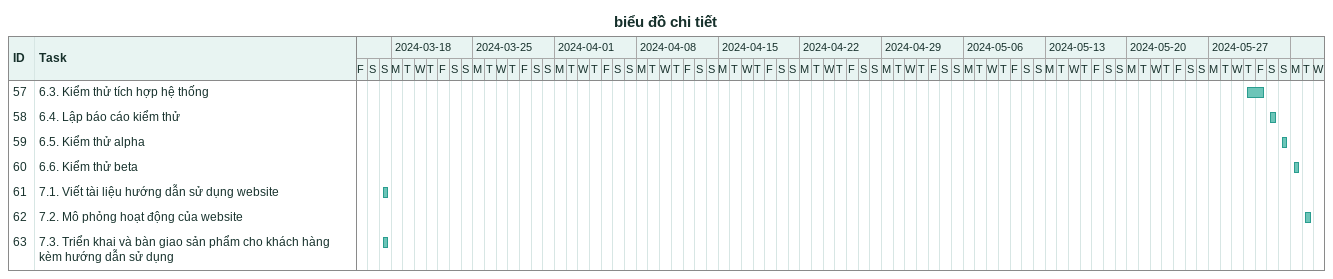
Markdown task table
biểu đồ chi tiết

| ID | Task | Start | Finish |
|---|---|---|---|
| 57 | 6.3. Kiểm thử tích hợp hệ thống | 2024-05-30 | 2024-05-31 |
| 58 | 6.4. Lập báo cáo kiểm thử | 2024-06-01 | 2024-06-01 |
| 59 | 6.5. Kiểm thử alpha | 2024-06-02 | 2024-06-02 |
| 60 | 6.6. Kiểm thử beta | 2024-06-03 | 2024-06-03 |
| 61 | 7.1. Viết tài liệu hướng dẫn sử dụng website | 2024-03-17 | 2024-03-17 |
| 62 | 7.2. Mô phỏng hoạt động của website | 2024-06-04 | 2024-06-04 |
| 63 | 7.3. Triển khai và bàn giao sản phẩm cho khách hàng kèm hướng dẫn sử dụng | 2024-03-17 | 2024-03-17 |
